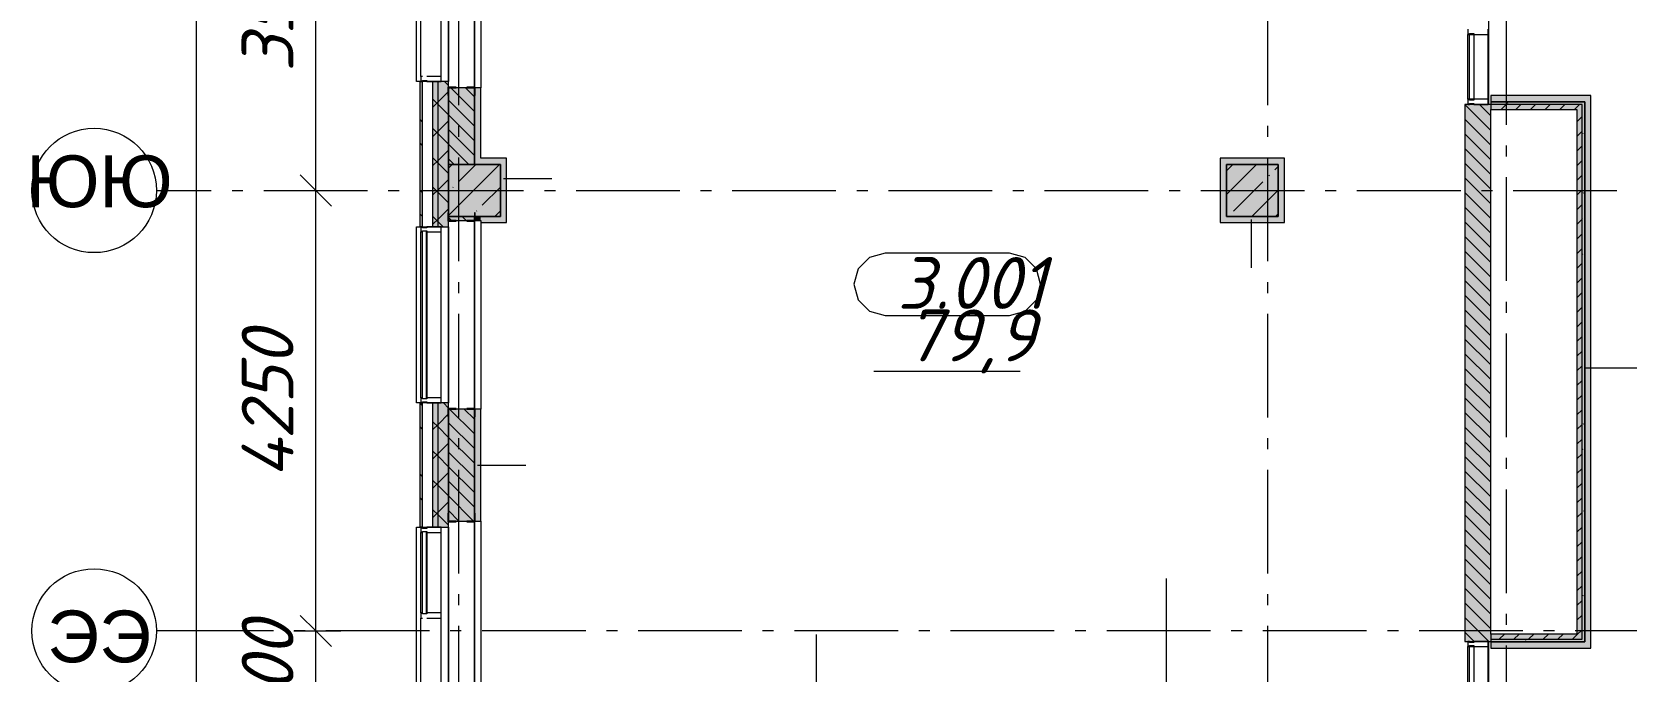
# Model space of a CAD drawing. Header units: millimetres. Extents: x -537608 to 253996, y -217170 to 186033.
# Drawn here: x -320993 to -305622, y 170734 to 176901 of the extents above; entities that cross this region are included whole.
import ezdxf

# ---------------------------------------------------------------- set-up
doc = ezdxf.new("R2010")
doc.units = ezdxf.units.MM
doc.layers.add('PDF _Геометрия', color=7, linetype='Continuous')
doc.layers.add('PDF _Текст', color=7, linetype='Continuous')
doc.layers.add('PDF _Сплошная заливка', color=7, linetype='Continuous', true_color=0xffffff)
doc.styles.add('PDF ArialMT', font='arial.ttf')
doc.styles.add('PDF ISOCPEUR Italic', font='isocpeui.ttf')

msp = doc.modelspace()

# ---------------------------------------------------------------- hatches: boundary and pattern name
at = {"layer": 'PDF _Сплошная заливка', "transparency": 33554559}
h = msp.add_hatch(color=256, dxfattribs=at)
h.paths.add_polyline_path([(-317253.1726, 148244.2571), (-317226.1745, 148244.2571), (-317226.1745, 149521.2556), (-317253.1726, 149521.2556), (-317253.1726, 149213.056)], flags=0)
h.paths.add_polyline_path([(-317226.1745, 151221.2557), (-317226.1745, 152521.2542), (-317253.1726, 152521.2542), (-317253.1726, 151221.2557)], flags=0)
h.paths.add_polyline_path([(-317226.1745, 154221.2543), (-317226.1745, 155521.255), (-317253.1726, 155521.255), (-317253.1726, 154221.2543)], flags=0)
h.paths.add_polyline_path([(-317226.1745, 157221.2551), (-317226.1745, 158521.2537), (-317253.1726, 158521.2537), (-317253.1726, 157221.2551)], flags=0)
h.paths.add_polyline_path([(-317253.1726, 160221.2537), (-317226.1745, 160221.2537), (-317226.1745, 161421.2541), (-317253.1726, 161421.2541), (-317253.1726, 160540.2396)], flags=0)
h.paths.add_polyline_path([(-317226.1745, 163121.2541), (-317226.1745, 164421.2527), (-317253.1726, 164421.2527), (-317253.1726, 163121.2541)], flags=0)
h.paths.add_polyline_path([(-317253.1726, 166121.2527), (-317226.1745, 166121.2527), (-317226.1745, 167421.2513), (-317253.1726, 167421.2513), (-317253.1726, 166203.8314)], flags=0)
h.paths.add_polyline_path([(-317253.1726, 169121.2514), (-317226.1745, 169121.2514), (-317226.1745, 170421.2521), (-317253.1726, 170421.2521), (-317253.1726, 169743.5777)], flags=0)
h.paths.add_polyline_path([(-317253.1726, 172121.25), (-317226.1745, 172121.25), (-317226.1745, 173321.2503), (-317253.1726, 173321.2503), (-317253.1726, 173283.3239)], flags=0)
h.paths.add_polyline_path([(-317226.1745, 175021.2525), (-317226.1745, 176421.2493), (-317253.1726, 176421.2493), (-317253.1726, 175021.2525)], flags=0)
h.paths.add_polyline_path([(-317253.1726, 178121.2516), (-317226.1745, 178121.2516), (-317226.1745, 179298.2497), (-317253.1726, 179298.2497), (-317253.1726, 178238.9664)], flags=0)
h = msp.add_hatch(color=256, dxfattribs=at)
h.paths.add_polyline_path([(-317126.1742, 148371.2555), (-317076.174, 148371.2555), (-317076.174, 149521.2556), (-317126.1742, 149521.2556), (-317126.1742, 149213.056)], flags=0)
h.paths.add_polyline_path([(-317126.1742, 151221.2557), (-317076.174, 151221.2557), (-317076.174, 152521.2542), (-317126.1742, 152521.2542), (-317126.1742, 152044.853)], flags=0)
h.paths.add_polyline_path([(-317076.174, 154221.2543), (-317076.174, 155521.255), (-317126.1742, 155521.255), (-317126.1742, 154221.2543)], flags=0)
h.paths.add_polyline_path([(-317076.174, 157221.2551), (-317076.174, 158521.2537), (-317126.1742, 158521.2537), (-317126.1742, 157221.2551)], flags=0)
h.paths.add_polyline_path([(-317126.1742, 160221.2537), (-317076.174, 160221.2537), (-317076.174, 161421.2541), (-317126.1742, 161421.2541), (-317126.1742, 160540.2396)], flags=0)
h.paths.add_polyline_path([(-317126.1742, 163121.2541), (-317076.174, 163121.2541), (-317076.174, 164421.2527), (-317126.1742, 164421.2527), (-317126.1742, 163372.0366)], flags=0)
h.paths.add_polyline_path([(-317076.174, 166121.2527), (-317076.174, 167421.2513), (-317126.1742, 167421.2513), (-317126.1742, 166121.2527)], flags=0)
h.paths.add_polyline_path([(-317126.1742, 169121.2514), (-317076.174, 169121.2514), (-317076.174, 170421.2521), (-317126.1742, 170421.2521), (-317126.1742, 169743.5777)], flags=0)
h.paths.add_polyline_path([(-317076.174, 172121.25), (-317076.174, 173321.2503), (-317126.1742, 173321.2503), (-317126.1742, 172121.25)], flags=0)
h.paths.add_polyline_path([(-317076.174, 175021.2525), (-317076.174, 176421.2493), (-317126.1742, 176421.2493), (-317126.1742, 175021.2525)], flags=0)
h.paths.add_polyline_path([(-317076.174, 178121.2516), (-317076.174, 179171.2513), (-317126.1742, 179171.2513), (-317126.1742, 178121.2516)], flags=0)
h = msp.add_hatch(color=256, dxfattribs=at)
h.paths.add_polyline_path([(-316976.1736, 148421.2557), (-316976.1736, 149521.2556), (-317076.174, 149521.2556), (-317076.174, 148421.2557)], flags=0)
h.paths.add_polyline_path([(-316976.1736, 151221.2557), (-316976.1736, 152521.2542), (-317076.174, 152521.2542), (-317076.174, 151221.2557)], flags=0)
h.paths.add_polyline_path([(-316976.1736, 154221.2543), (-316976.1736, 155521.255), (-317076.174, 155521.255), (-317076.174, 154221.2543)], flags=0)
h.paths.add_polyline_path([(-316976.1736, 157221.2551), (-316976.1736, 158521.2537), (-317076.174, 158521.2537), (-317076.174, 157221.2551)], flags=0)
h.paths.add_polyline_path([(-316976.1736, 160221.2537), (-316976.1736, 161421.2541), (-317076.174, 161421.2541), (-317076.174, 160221.2537)], flags=0)
h.paths.add_polyline_path([(-316976.1736, 163121.2541), (-316976.1736, 164421.2527), (-317076.174, 164421.2527), (-317076.174, 163121.2541)], flags=0)
h.paths.add_polyline_path([(-317076.174, 166121.2527), (-316976.1736, 166121.2527), (-316976.1736, 167421.2513), (-317076.174, 167421.2513), (-317076.174, 166203.8314)], flags=0)
h.paths.add_polyline_path([(-317076.174, 169121.2514), (-316976.1736, 169121.2514), (-316976.1736, 170421.2521), (-317076.174, 170421.2521), (-317076.174, 169743.5777)], flags=0)
h.paths.add_polyline_path([(-316976.1736, 172121.25), (-316976.1736, 173321.2503), (-317076.174, 173321.2503), (-317076.174, 172121.25)], flags=0)
h.paths.add_polyline_path([(-316976.1736, 175021.2525), (-316976.1736, 176421.2493), (-317076.174, 176421.2493), (-317076.174, 175021.2525)], flags=0)
h.paths.add_polyline_path([(-317076.174, 178121.2516), (-316976.1736, 178121.2516), (-316976.1736, 179121.2511), (-317076.174, 179121.2511), (-317076.174, 178238.9664)], flags=0)
h = msp.add_hatch(color=256, dxfattribs=at)
h.paths.add_polyline_path([(-316726.1726, 149021.2558), (-316726.1726, 149461.2571), (-316976.1736, 149461.2571), (-316976.1736, 149021.2558), (-316761.8514, 149021.2558)], flags=0)
h.paths.add_polyline_path([(-316726.1726, 151281.2563), (-316726.1726, 152020.9078), (-316976.1736, 152020.9078), (-316976.1736, 151281.2563), (-316761.8514, 151281.2563)], flags=0)
h.paths.add_polyline_path([(-316976.1736, 154281.255), (-316726.1726, 154281.255), (-316726.1726, 154870.908), (-316976.1736, 154870.908)], flags=0)
h.paths.add_polyline_path([(-316976.1736, 155370.9078), (-316726.1726, 155370.9078), (-316726.1726, 155461.2543), (-316976.1736, 155461.2543)], flags=0)
h.paths.add_polyline_path([(-316761.8514, 157281.2536), (-316726.1726, 157281.2536), (-316726.1726, 158461.253), (-316976.1736, 158461.253), (-316976.1736, 157281.2536)], flags=0)
h.paths.add_polyline_path([(-316761.8514, 160281.2543), (-316726.1726, 160281.2543), (-316726.1726, 160520.9061), (-316976.1736, 160520.9061), (-316976.1736, 160281.2543)], flags=0)
h.paths.add_polyline_path([(-316976.1736, 161020.9058), (-316726.1726, 161020.9058), (-316726.1726, 161361.2533), (-316976.1736, 161361.2533)], flags=0)
h.paths.add_polyline_path([(-316976.1736, 163181.2526), (-316726.1726, 163181.2526), (-316726.1726, 164361.252), (-316976.1736, 164361.252), (-316976.1736, 163372.0366)], flags=0)
h.paths.add_polyline_path([(-316976.1736, 166181.2534), (-316726.1726, 166181.2534), (-316726.1726, 166371.2516), (-316976.1736, 166371.2516), (-316976.1736, 166203.8314)], flags=0)
h.paths.add_polyline_path([(-316726.1726, 166871.2535), (-316726.1726, 167361.2528), (-316976.1736, 167361.2528), (-316976.1736, 166871.2535), (-316761.8514, 166871.2535)], flags=0)
h.paths.add_polyline_path([(-316726.1726, 169181.252), (-316726.1726, 169671.2513), (-316976.1736, 169671.2513), (-316976.1736, 169181.252), (-316761.8514, 169181.252)], flags=0)
h.paths.add_polyline_path([(-316976.1736, 170171.2511), (-316726.1726, 170171.2511), (-316726.1726, 170361.2535), (-316976.1736, 170361.2535)], flags=0)
h.paths.add_polyline_path([(-316976.1736, 172181.2528), (-316726.1726, 172181.2528), (-316726.1726, 173261.2518), (-316976.1736, 173261.2518)], flags=0)
h.paths.add_polyline_path([(-316976.1736, 175081.251), (-316726.1726, 175081.251), (-316726.1726, 175120.9041), (-316976.1736, 175120.9041)], flags=0)
h.paths.add_polyline_path([(-316761.8514, 175620.9017), (-316726.1726, 175620.9017), (-316726.1726, 176361.2508), (-316976.1736, 176361.2508), (-316976.1736, 175620.9017)], flags=0)
h.paths.add_polyline_path([(-316726.1726, 178181.2501), (-316726.1726, 178521.2488), (-316976.1736, 178521.2488), (-316976.1736, 178181.2501), (-316761.8514, 178181.2501)], flags=0)
h = msp.add_hatch(color=256, dxfattribs=at)
h.paths.add_polyline_path([(-306926.1779, 171020.9056), (-306926.1779, 176200.9031), (-307176.179, 176200.9031), (-307176.179, 171020.9056)], flags=0)
h.paths.add_polyline_path([(-307148.1819, 178100.9019), (-306926.1779, 178100.9019), (-306926.1779, 178220.9031), (-307176.179, 178220.9031), (-307176.179, 178100.9019)], flags=0)
at = {"layer": 'PDF _Сплошная заливка', "true_color": 0xff7d7d, "transparency": 33554559}
for points in [[(-306021.1796, 176225.9032), (-305961.1811, 176225.9032), (-305961.1811, 176285.9017), (-306926.1779, 176285.9017), (-306926.1779, 176225.9032), (-306743.418, 176225.9032)], [(-316476.1803, 175120.9041), (-316416.1732, 175120.9041), (-316416.1732, 175680.9046), (-316476.1803, 175680.9046), (-316476.1803, 175407.1694)], [(-316666.1741, 175060.9013), (-316416.1732, 175060.9013), (-316416.1732, 175120.9041), (-316666.1741, 175120.9041), (-316666.1741, 175081.251)]]:
    msp.add_hatch(color=11, dxfattribs=at).paths.add_polyline_path(points)
at = {"layer": 'PDF _Сплошная заливка', "transparency": 33554559}
for points in [[(-306046.1797, 176200.9031), (-306021.1796, 176200.9031), (-306021.1796, 176225.9032), (-306926.1779, 176225.9032), (-306926.1779, 176200.9031), (-306743.418, 176200.9031)], [(-306096.18, 176150.903), (-306046.1797, 176150.903), (-306046.1797, 176200.9031), (-306926.1779, 176200.9031), (-306926.1779, 176150.903), (-306743.418, 176150.903)], [(-306046.1797, 171016.2509), (-306021.1796, 171016.2509), (-306021.1796, 176200.9031), (-306046.1797, 176200.9031), (-306046.1797, 171041.251)], [(-316476.1803, 175120.9041), (-316476.1803, 175620.9017), (-316976.1736, 175620.9017), (-316976.1736, 175120.9041), (-316726.1726, 175120.9041)], [(-306926.1779, 171016.2509), (-306046.1797, 171016.2509), (-306046.1797, 171041.251), (-306926.1779, 171041.251), (-306926.1779, 171020.9056)]]:
    msp.add_hatch(color=256, dxfattribs=at).paths.add_polyline_path(points)

# ---------------------------------------------------------------- linework, layer by layer
at = {"layer": 'PDF _Геометрия', "lineweight": 9}
for p, q in [((-319407.7107, 91281.2687), (-319407.7107, 179161.2487)), ((-318255.5016, 175370.9051), (-318255.5016, 179161.2487)), ((-316726.1726, 178175.2519), (-316726.1726, 176367.2489)), ((-316726.1726, 176367.2489), (-316726.1726, 178175.2519)), ((-316666.1741, 178181.2501), (-316666.1741, 176361.2508)), ((-316976.1736, 178121.2516), (-316976.1736, 176421.2493)), ((-316976.1736, 176421.2493), (-316976.1736, 178121.2516)), ((-317243.1743, 176471.2495), (-317243.1743, 177246.2525)), ((-317046.179, 176471.2495), (-317046.179, 177246.2525)), ((-307148.1819, 176925.9016), (-307148.1819, 176875.9014)), ((-307148.1819, 176250.9033), (-307148.1819, 176875.9014)), ((-307148.1819, 176875.9014), (-307131.1822, 176875.9014)), ((-307131.1822, 176875.9014), (-307131.1822, 176885.9041)), ((-307131.1822, 176885.9041), (-307091.1804, 176885.9041)), ((-307131.1822, 176875.9014), (-307091.1804, 176875.9014)), ((-307131.1822, 176250.9033), (-307131.1822, 176875.9014)), ((-307091.1804, 176885.9041), (-307091.1804, 176875.9014)), ((-307091.1804, 176875.9014), (-307091.1804, 176250.9033)), ((-307091.1804, 176875.9014), (-306951.178, 176875.9014)), ((-306951.178, 176875.9014), (-306951.178, 176925.9016)), ((-306951.178, 176250.9033), (-306951.178, 176875.9014)), ((-317226.1745, 176471.2495), (-317243.1743, 176471.2495)), ((-317243.1743, 176471.2495), (-317243.1743, 176421.2493)), ((-317046.179, 176471.2495), (-317186.1727, 176471.2495)), ((-317046.179, 176421.2493), (-317046.179, 176471.2495)), ((-317253.1726, 176421.2493), (-317253.1726, 175021.2525)), ((-317226.1745, 176421.2493), (-317253.1726, 176421.2493)), ((-317243.1743, 176421.2493), (-317226.1745, 176421.2493)), ((-317226.1745, 176421.2493), (-317226.1745, 176431.252)), ((-317226.1745, 176431.252), (-317186.1727, 176431.252)), ((-317126.1742, 176421.2493), (-317226.1745, 176421.2493)), ((-317226.1745, 175021.2525), (-317226.1745, 176421.2493)), ((-317186.1727, 176431.252), (-317186.1727, 176421.2493)), ((-317186.1727, 176421.2493), (-317046.179, 176421.2493)), ((-317076.174, 176421.2493), (-317126.1742, 176421.2493)), ((-317126.1742, 175021.2525), (-317126.1742, 176421.2493)), ((-316976.1736, 176421.2493), (-317076.174, 176421.2493)), ((-317076.174, 175021.2525), (-317076.174, 176421.2493)), ((-317076.174, 176225.8645), (-316976.1736, 176325.8649)), ((-316976.1736, 176383.2238), (-317014.2034, 176421.2493)), ((-316976.1736, 175021.2525), (-316976.1736, 176421.2493)), ((-316726.1726, 176361.2508), (-316976.1736, 176361.2508)), ((-316976.1736, 176361.2508), (-316976.1736, 175620.9017)), ((-316726.1726, 176133.2229), (-316954.2049, 176361.2508)), ((-316726.1726, 176274.6461), (-316812.7816, 176361.2508)), ((-316726.1726, 175680.9046), (-316726.1726, 176361.2508)), ((-316666.1741, 176361.2508), (-316726.1726, 176361.2508)), ((-316726.1726, 176361.2508), (-316726.1726, 175680.9046)), ((-316666.1741, 175680.9046), (-316666.1741, 176361.2508)), ((-317076.174, 176200.3821), (-317126.1742, 176250.3823)), ((-317126.1742, 176175.8643), (-317076.174, 176225.8645)), ((-316976.1736, 176100.3817), (-317076.174, 176200.3821)), ((-316726.1726, 175991.804), (-316976.1736, 176241.805)), ((-306926.1779, 176200.9031), (-307176.179, 176200.9031)), ((-307176.179, 176200.9031), (-307176.179, 171020.9056)), ((-306926.1779, 175949.8773), (-307176.179, 176199.8784)), ((-307131.1822, 176250.9033), (-307148.1819, 176250.9033)), ((-307148.1819, 176250.9033), (-307148.1819, 176200.9031)), ((-307148.1819, 176200.9031), (-307131.1822, 176200.9031)), ((-307091.1804, 176250.9033), (-307131.1822, 176250.9033)), ((-307131.1822, 176240.905), (-307131.1822, 176250.9033)), ((-307091.1804, 176240.905), (-307131.1822, 176240.905)), ((-307131.1822, 176200.9031), (-307131.1822, 176210.9015)), ((-307131.1822, 176210.9015), (-307091.1804, 176210.9015)), ((-306951.178, 176250.9033), (-307091.1804, 176250.9033)), ((-307091.1804, 176250.9033), (-307091.1804, 176240.905)), ((-307091.1804, 176210.9015), (-307091.1804, 176200.9031)), ((-307091.1804, 176200.9031), (-306951.178, 176200.9031)), ((-306926.1779, 176091.2963), (-307035.7805, 176200.9031)), ((-306951.178, 176200.9031), (-306951.178, 176250.9033)), ((-305961.1811, 176285.9017), (-306926.1779, 176285.9017)), ((-306926.1779, 176285.9017), (-306926.1779, 176225.9032)), ((-306021.1796, 176225.9032), (-306926.1779, 176225.9032)), ((-306926.1779, 176225.9032), (-306926.1779, 176200.9031)), ((-306926.1779, 176225.9032), (-306021.1796, 176225.9032)), ((-306926.1779, 176193.5271), (-306918.8062, 176200.9031)), ((-306046.1797, 176200.9031), (-306926.1779, 176200.9031)), ((-306926.1779, 176200.9031), (-306926.1779, 176150.903)), ((-306827.3833, 176150.903), (-306777.383, 176200.9031)), ((-306685.96, 176150.903), (-306635.9598, 176200.9031)), ((-306544.5368, 176150.903), (-306494.5366, 176200.9031)), ((-306403.1136, 176150.903), (-306353.1134, 176200.9031)), ((-306261.699, 176150.903), (-306211.6988, 176200.9031)), ((-306120.2758, 176150.903), (-306070.2756, 176200.9031)), ((-306046.1797, 176150.903), (-306046.1797, 176200.9031)), ((-306021.1796, 176200.9031), (-306021.1796, 176225.9032)), ((-306021.1796, 176225.9032), (-306021.1796, 171016.2509)), ((-306021.1796, 176150.903), (-306021.1796, 176200.9031)), ((-305961.1811, 176225.9032), (-305961.1811, 176285.9017)), ((-305961.1811, 171016.2509), (-305961.1811, 176225.9032)), ((-317076.174, 175943.0223), (-316976.1736, 176043.0228)), ((-316726.1726, 175850.3808), (-316976.1736, 176100.3817)), ((-306926.1779, 175808.4542), (-307176.179, 176058.4551)), ((-306926.1779, 176150.903), (-306096.18, 176150.903)), ((-306926.1779, 171091.2512), (-306926.1779, 176150.903)), ((-306096.18, 176150.903), (-306096.18, 171091.2512)), ((-306096.18, 176033.5799), (-306046.1797, 176083.5801)), ((-306046.1797, 171041.251), (-306046.1797, 176150.903)), ((-306021.1796, 171016.2509), (-306021.1796, 176150.903)), ((-317076.174, 175917.54), (-317126.1742, 175967.5402)), ((-317126.1742, 175893.0222), (-317076.174, 175943.0223)), ((-316976.1736, 175817.5396), (-317076.174, 175917.54)), ((-316726.1726, 175708.9618), (-316976.1736, 175958.9585)), ((-306926.1779, 175667.0352), (-307176.179, 175917.0319)), ((-306096.18, 175892.1567), (-306046.1797, 175942.1569)), ((-317076.174, 175660.1802), (-316976.1736, 175760.1807)), ((-316779.5401, 175620.9017), (-316976.1736, 175817.5396)), ((-306926.1779, 175525.612), (-307176.179, 175775.613)), ((-306096.18, 175750.7334), (-306046.1797, 175800.7337)), ((-317076.174, 175634.6979), (-317126.1742, 175684.6981)), ((-317126.1742, 175610.1801), (-317076.174, 175660.1802)), ((-316976.1736, 175534.6975), (-317076.174, 175634.6979)), ((-316920.9632, 175620.9017), (-316976.1736, 175676.1164)), ((-316976.1736, 175586.6569), (-316941.933, 175620.9017)), ((-316976.1736, 175130.4589), (-316485.7308, 175620.9017)), ((-316976.1736, 175620.9017), (-316726.1726, 175620.9017)), ((-316726.1726, 175620.9017), (-316976.1736, 175620.9017)), ((-316976.1736, 175620.9017), (-316976.1736, 175120.9041)), ((-316879.0668, 175455.6712), (-316713.8319, 175620.9017)), ((-316726.1726, 175620.9017), (-316726.1726, 175680.9046)), ((-316726.1726, 175680.9046), (-316726.1726, 175620.9017)), ((-316476.1803, 175620.9017), (-316726.1726, 175620.9017)), ((-316726.1726, 175620.9017), (-316476.1803, 175620.9017)), ((-316476.1803, 175680.9046), (-316666.1741, 175680.9046)), ((-316416.1732, 175680.9046), (-316476.1803, 175680.9046)), ((-316476.1803, 175120.9041), (-316476.1803, 175620.9017)), ((-316476.1803, 175620.9017), (-316476.1803, 175120.9041)), ((-316416.1732, 175120.9041), (-316416.1732, 175680.9046)), ((-309476.1792, 175680.9046), (-309536.1777, 175680.9046)), ((-309536.1777, 175680.9046), (-309536.1777, 175060.9013)), ((-308976.1773, 175680.9046), (-309476.1792, 175680.9046)), ((-309476.1792, 175331.308), (-309186.5811, 175620.9017)), ((-309476.1792, 175559.4048), (-309414.6822, 175620.9017)), ((-308976.1773, 175620.9017), (-309476.1792, 175620.9017)), ((-309476.1792, 175620.9017), (-309476.1792, 175120.9041)), ((-309476.1792, 175120.9041), (-309476.1792, 175620.9017)), ((-309476.1792, 175620.9017), (-308976.1773, 175620.9017)), ((-309009.6686, 175569.7218), (-308976.1773, 175603.2088)), ((-308916.1787, 175680.9046), (-308976.1773, 175680.9046)), ((-308976.1773, 175120.9041), (-308976.1773, 175620.9017)), ((-308976.1773, 175620.9017), (-308976.1773, 175120.9041)), ((-308916.1787, 175120.9041), (-308916.1787, 175680.9046)), ((-306926.1779, 175384.1932), (-307176.179, 175634.1898)), ((-306096.18, 175609.3146), (-306046.1797, 175659.3148)), ((-317076.174, 175351.8558), (-317126.1742, 175401.8517)), ((-317076.174, 175377.3381), (-316976.1736, 175477.3385)), ((-316936.0856, 175398.6481), (-316931.3491, 175403.3888)), ((-316650.9657, 175227.5744), (-316476.1803, 175402.3598)), ((-316446.1767, 175486.4541), (-315980.0278, 175486.4541)), ((-309408.8348, 175170.5469), (-309123.7148, 175455.6712)), ((-309066.6874, 175512.6943), (-309061.9509, 175517.4352)), ((-306926.1779, 175242.7699), (-307176.179, 175492.7709)), ((-306096.18, 175467.8914), (-306046.1797, 175517.8915)), ((-318467.6364, 175370.9051), (-318255.5016, 175370.9051)), ((-318255.5016, 171121.2504), (-318255.5016, 175370.9051)), ((-318255.5016, 175370.9051), (-318015.499, 175370.9051)), ((-317126.1742, 175327.338), (-317076.174, 175377.3381)), ((-316976.1736, 175251.8554), (-317076.174, 175351.8558)), ((-309230.3807, 175120.9041), (-308976.1773, 175375.1077)), ((-306926.1779, 175101.3467), (-307176.179, 175351.3477)), ((-306096.18, 175326.4724), (-306046.1797, 175376.4727)), ((-317076.174, 175069.0093), (-317126.1742, 175119.0096)), ((-317126.1742, 175044.4958), (-317076.174, 175094.496)), ((-317076.174, 175094.496), (-316976.1736, 175194.4964)), ((-316976.1736, 175120.9041), (-316976.1736, 175081.251)), ((-316726.1726, 175120.9041), (-316976.1736, 175120.9041)), ((-316976.1736, 175120.9041), (-316726.1726, 175120.9041)), ((-316946.9968, 175081.251), (-316976.1736, 175110.4322)), ((-316805.5735, 175081.251), (-316845.2223, 175120.9041)), ((-316726.1726, 175081.251), (-316726.1726, 175120.9041)), ((-316726.1726, 175120.9041), (-316476.1803, 175120.9041)), ((-316666.1741, 175120.9041), (-316726.1726, 175120.9041)), ((-316726.1726, 175120.9041), (-316726.1726, 175081.251)), ((-316707.9931, 175170.5469), (-316703.248, 175175.2877)), ((-316476.1803, 175120.9041), (-316666.1741, 175120.9041)), ((-316529.539, 175120.9041), (-316476.1803, 175174.263)), ((-316416.1732, 175060.9013), (-316416.1732, 175120.9041)), ((-309476.1792, 175120.9041), (-308976.1773, 175120.9041)), ((-308976.1773, 175120.9041), (-309476.1792, 175120.9041)), ((-309237.985, 175090.9049), (-309237.985, 174624.7517)), ((-309002.2883, 175120.9041), (-308976.1773, 175147.0108)), ((-308916.1787, 175060.9013), (-308916.1787, 175120.9041)), ((-306926.1779, 174959.9278), (-307176.179, 175209.9288)), ((-306096.18, 175185.0493), (-306046.1797, 175235.0494)), ((-306096.18, 175043.6303), (-306046.1797, 175093.6305)), ((-317253.1726, 175021.2525), (-317226.1745, 175021.2525)), ((-317226.1745, 175021.2525), (-317243.1743, 175021.2525)), ((-317243.1743, 175021.2525), (-317243.1743, 174971.2523)), ((-317243.1743, 174971.2523), (-317226.1745, 174971.2523)), ((-317243.1743, 173371.2505), (-317243.1743, 174971.2523)), ((-317226.1745, 175021.2525), (-317126.1742, 175021.2525)), ((-317226.1745, 175011.2499), (-317226.1745, 175021.2525)), ((-317186.1727, 175011.2499), (-317226.1745, 175011.2499)), ((-317226.1745, 174981.2507), (-317186.1727, 174981.2507)), ((-317226.1745, 174971.2523), (-317226.1745, 174981.2507)), ((-317226.1745, 173371.2505), (-317226.1745, 174971.2523)), ((-317046.179, 175021.2525), (-317186.1727, 175021.2525)), ((-317186.1727, 175021.2525), (-317186.1727, 175011.2499)), ((-317186.1727, 174981.2507), (-317186.1727, 174971.2523)), ((-317186.1727, 174971.2523), (-317046.179, 174971.2523)), ((-317126.1742, 175021.2525), (-317076.174, 175021.2525)), ((-317028.4129, 175021.2525), (-317076.174, 175069.0093)), ((-317076.174, 175021.2525), (-316976.1736, 175021.2525)), ((-317046.179, 174971.2523), (-317046.179, 175021.2525)), ((-317046.179, 173371.2505), (-317046.179, 174971.2523)), ((-316976.1736, 175081.251), (-316726.1726, 175081.251)), ((-316976.1736, 175021.2525), (-316976.1736, 173321.2503)), ((-316976.1736, 173321.2503), (-316976.1736, 175021.2525)), ((-316726.1726, 175081.251), (-316666.1741, 175081.251)), ((-316726.1726, 175075.2529), (-316726.1726, 173267.2499)), ((-316726.1726, 173267.2499), (-316726.1726, 175075.2529)), ((-316666.1741, 175081.251), (-316666.1741, 175060.9013)), ((-316666.1741, 175060.9013), (-316416.1732, 175060.9013)), ((-316666.1741, 175060.9013), (-316666.1741, 173261.2518)), ((-309536.1777, 175060.9013), (-309476.1792, 175060.9013)), ((-309476.1792, 175060.9013), (-308916.1787, 175060.9013)), ((-306926.1779, 174818.5046), (-307176.179, 175068.5055)), ((-306096.18, 174902.2071), (-306046.1797, 174952.2073)), ((-306926.1779, 174677.0857), (-307176.179, 174927.0867)), ((-306926.1779, 174535.6625), (-307176.179, 174785.6635)), ((-306096.18, 174760.7882), (-306046.1797, 174810.7841)), ((-306926.1779, 174394.2436), (-307176.179, 174644.2402)), ((-306096.18, 174619.365), (-306046.1797, 174669.3652)), ((-306926.1779, 174252.8203), (-307176.179, 174502.8214)), ((-306096.18, 174477.9418), (-306046.1797, 174527.942)), ((-306926.1779, 174111.4015), (-307176.179, 174361.3981)), ((-306096.18, 174336.5229), (-306046.1797, 174386.5231)), ((-306926.1779, 173969.9782), (-307176.179, 174219.9792)), ((-306096.18, 174195.0997), (-306046.1797, 174245.0998)), ((-306926.1779, 173828.555), (-307176.179, 174078.556)), ((-306096.18, 174053.6808), (-306046.1797, 174103.681)), ((-306926.1779, 173687.1362), (-307176.179, 173937.1371)), ((-306096.18, 173912.2576), (-306046.1797, 173962.2578)), ((-306926.1779, 173545.7129), (-307176.179, 173795.7139)), ((-306096.18, 173770.8387), (-306046.1797, 173820.8388)), ((-306926.1779, 173404.2941), (-307176.179, 173654.2907)), ((-306096.18, 173629.4155), (-306046.1797, 173679.4157)), ((-306013.2482, 173660.9046), (-305433.2511, 173660.9046)), ((-306926.1779, 173262.8708), (-307176.179, 173512.8718)), ((-306096.18, 173487.9923), (-306046.1797, 173537.9924)), ((-306096.18, 173346.5733), (-306046.1797, 173396.5736)), ((-317253.1726, 173321.2503), (-317253.1726, 172121.25)), ((-317226.1745, 173321.2503), (-317253.1726, 173321.2503)), ((-317226.1745, 173371.2505), (-317243.1743, 173371.2505)), ((-317243.1743, 173371.2505), (-317243.1743, 173321.2503)), ((-317243.1743, 173321.2503), (-317226.1745, 173321.2503)), ((-317226.1745, 173361.2522), (-317226.1745, 173371.2505)), ((-317186.1727, 173361.2522), (-317226.1745, 173361.2522)), ((-317226.1745, 173321.2503), (-317226.1745, 173331.2529)), ((-317226.1745, 173331.2529), (-317186.1727, 173331.2529)), ((-317126.1742, 173321.2503), (-317226.1745, 173321.2503)), ((-317226.1745, 172121.25), (-317226.1745, 173321.2503)), ((-317046.179, 173371.2505), (-317186.1727, 173371.2505)), ((-317186.1727, 173371.2505), (-317186.1727, 173361.2522)), ((-317186.1727, 173331.2529), (-317186.1727, 173321.2503)), ((-317186.1727, 173321.2503), (-317046.179, 173321.2503)), ((-317076.174, 173321.2503), (-317126.1742, 173321.2503)), ((-317126.1742, 172121.25), (-317126.1742, 173321.2503)), ((-316976.1736, 173321.2503), (-317076.174, 173321.2503)), ((-317076.174, 172121.25), (-317076.174, 173321.2503)), ((-317046.179, 173321.2503), (-317046.179, 173371.2505)), ((-316976.1736, 173271.9563), (-317025.4762, 173321.2503)), ((-316976.1736, 172121.25), (-316976.1736, 173321.2503)), ((-316726.1726, 173261.2518), (-316976.1736, 173261.2518)), ((-316976.1736, 173261.2518), (-316976.1736, 172181.2528)), ((-316726.1726, 173021.9553), (-316965.4691, 173261.2518)), ((-316726.1726, 173163.3786), (-316824.0545, 173261.2518)), ((-316726.1726, 172181.2528), (-316726.1726, 173261.2518)), ((-316666.1741, 173261.2518), (-316726.1726, 173261.2518)), ((-316726.1726, 173261.2518), (-316726.1726, 172181.2528)), ((-316666.1741, 172181.2528), (-316666.1741, 173261.2518)), ((-306926.1779, 173121.4519), (-307176.179, 173371.4485)), ((-306096.18, 173205.1502), (-306046.1797, 173255.1503)), ((-317076.174, 173089.1145), (-317126.1742, 173139.1104)), ((-317126.1742, 173064.5967), (-317076.174, 173114.5969)), ((-317076.174, 173114.5969), (-316976.1736, 173214.5973)), ((-316976.1736, 172989.1142), (-317076.174, 173089.1145)), ((-316726.1726, 172880.5321), (-316976.1736, 173130.533)), ((-306926.1779, 172980.0287), (-307176.179, 173230.0297)), ((-306926.1779, 172838.6055), (-307176.179, 173088.6064)), ((-306096.18, 173063.7312), (-306046.1797, 173113.7314)), ((-317076.174, 172831.7548), (-316976.1736, 172931.7551)), ((-316726.1726, 172739.1132), (-316976.1736, 172989.1142)), ((-306926.1779, 172697.1866), (-307176.179, 172947.1875)), ((-306096.18, 172922.308), (-306046.1797, 172972.3082)), ((-317076.174, 172806.2681), (-317126.1742, 172856.2683)), ((-317126.1742, 172781.7546), (-317076.174, 172831.7548)), ((-316976.1736, 172706.2677), (-317076.174, 172806.2681)), ((-316726.1726, 172597.69), (-316976.1736, 172847.6909)), ((-306926.1779, 172555.7634), (-307176.179, 172805.7644)), ((-306096.18, 172780.8891), (-306046.1797, 172830.8893)), ((-317076.174, 172548.9127), (-316976.1736, 172648.9088)), ((-316726.1726, 172456.2711), (-316976.1736, 172706.2677)), ((-316696.1777, 172722.0704), (-316230.0288, 172722.0704)), ((-306926.1779, 172414.3445), (-307176.179, 172664.3454)), ((-306096.18, 172639.4659), (-306046.1797, 172689.4661)), ((-317076.174, 172523.426), (-317126.1742, 172573.4262)), ((-317126.1742, 172498.9125), (-317076.174, 172548.9127)), ((-316976.1736, 172423.4256), (-317076.174, 172523.426)), ((-316726.1726, 172314.8479), (-316976.1736, 172564.8489)), ((-306926.1779, 172272.9212), (-307176.179, 172522.9222)), ((-306096.18, 172498.0427), (-306046.1797, 172548.0429)), ((-317076.174, 172266.0662), (-316976.1736, 172366.0667)), ((-316734.0008, 172181.2528), (-316976.1736, 172423.4256)), ((-306926.1779, 172131.5024), (-307176.179, 172381.499)), ((-306096.18, 172356.6238), (-306046.1797, 172406.624)), ((-317076.174, 172240.5839), (-317126.1742, 172290.5841)), ((-317126.1742, 172216.0661), (-317076.174, 172266.0662)), ((-316976.1736, 172140.5835), (-317076.174, 172240.5839)), ((-316875.424, 172181.2528), (-316976.1736, 172282.0067)), ((-316976.1736, 172181.2528), (-316726.1726, 172181.2528)), ((-316726.1726, 172181.2528), (-316666.1741, 172181.2528)), ((-316726.1726, 172175.2504), (-316726.1726, 170367.2517)), ((-316726.1726, 170367.2517), (-316726.1726, 172175.2504)), ((-316666.1741, 172181.2528), (-316666.1741, 170361.2535)), ((-306926.1779, 171990.0791), (-307176.179, 172240.0801)), ((-306096.18, 172215.2006), (-306046.1797, 172265.2008)), ((-317253.1726, 172121.25), (-317226.1745, 172121.25)), ((-317226.1745, 172121.25), (-317243.1743, 172121.25)), ((-317243.1743, 172121.25), (-317243.1743, 172071.2498)), ((-317243.1743, 171296.2511), (-317243.1743, 172071.2498)), ((-317243.1743, 172071.2498), (-317226.1745, 172071.2498)), ((-317226.1745, 172121.25), (-317126.1742, 172121.25)), ((-317226.1745, 172111.2517), (-317226.1745, 172121.25)), ((-317186.1727, 172111.2517), (-317226.1745, 172111.2517)), ((-317226.1745, 172081.2524), (-317186.1727, 172081.2524)), ((-317226.1745, 172071.2498), (-317226.1745, 172081.2524)), ((-317226.1745, 171296.2511), (-317226.1745, 172071.2498)), ((-317046.179, 172121.25), (-317186.1727, 172121.25)), ((-317186.1727, 172121.25), (-317186.1727, 172111.2517)), ((-317186.1727, 172081.2524), (-317186.1727, 172071.2498)), ((-317186.1727, 172071.2498), (-317046.179, 172071.2498)), ((-317126.1742, 172121.25), (-317076.174, 172121.25)), ((-317076.174, 172121.25), (-316976.1736, 172121.25)), ((-317046.179, 172071.2498), (-317046.179, 172121.25)), ((-317046.179, 171296.2511), (-317046.179, 172071.2498)), ((-316976.1736, 172121.25), (-316976.1736, 170421.2521)), ((-316976.1736, 170421.2521), (-316976.1736, 172121.25)), ((-306926.1779, 171848.6602), (-307176.179, 172098.6569)), ((-306096.18, 172073.7816), (-306046.1797, 172123.7819)), ((-306926.1779, 171707.2371), (-307176.179, 171957.238)), ((-306096.18, 171932.3585), (-306046.1797, 171982.3587)), ((-306926.1779, 171565.8138), (-307176.179, 171815.8148)), ((-306096.18, 171790.9396), (-306046.1797, 171840.9397)), ((-310052.7488, 170626.252), (-310052.7488, 171626.2515)), ((-306926.1779, 171424.3949), (-307176.179, 171674.3959)), ((-306096.18, 171649.5163), (-306046.1797, 171699.5166)), ((-306096.18, 171508.0975), (-306046.1797, 171558.0976)), ((-306926.1779, 171282.9717), (-307176.179, 171532.9727)), ((-306096.18, 171366.6742), (-306046.1797, 171416.6744)), ((-317226.1745, 171296.2511), (-317243.1743, 171296.2511)), ((-317243.1743, 171296.2511), (-317243.1743, 171246.2509)), ((-317243.1743, 170471.2522), (-317243.1743, 171246.2509)), ((-317243.1743, 171246.2509), (-317226.1745, 171246.2509)), ((-317226.1745, 171286.2528), (-317226.1745, 171296.2511)), ((-317186.1727, 171286.2528), (-317226.1745, 171286.2528)), ((-317046.179, 171296.2511), (-317186.1727, 171296.2511)), ((-317186.1727, 171296.2511), (-317186.1727, 171286.2528)), ((-317186.1727, 171246.2509), (-317046.179, 171246.2509)), ((-317046.179, 171246.2509), (-317046.179, 171296.2511)), ((-317046.179, 170471.2522), (-317046.179, 171246.2509)), ((-306926.1779, 171141.5528), (-307176.179, 171391.5494)), ((-306946.9497, 171020.9056), (-307176.179, 171250.1306)), ((-306096.18, 171225.251), (-306046.1797, 171275.2512)), ((-318467.6364, 171121.2504), (-318255.5016, 171121.2504)), ((-318255.5016, 169921.2523), (-318255.5016, 171121.2504)), ((-318255.5016, 171121.2504), (-318015.499, 171121.2504)), ((-313428.2095, 170086.2525), (-313428.2095, 171086.2521)), ((-307088.3729, 171020.9056), (-307176.179, 171108.7074)), ((-306096.18, 171091.2512), (-306926.1779, 171091.2512)), ((-306926.1779, 171091.2512), (-306926.1779, 171041.251)), ((-306845.8642, 171041.251), (-306795.864, 171091.2512)), ((-306704.441, 171041.251), (-306654.4408, 171091.2512)), ((-306563.0264, 171041.251), (-306513.0262, 171091.2512)), ((-306421.6032, 171041.251), (-306371.6029, 171091.2512)), ((-306280.18, 171041.251), (-306230.1798, 171091.2512)), ((-306096.18, 171083.8321), (-306046.1797, 171133.8323)), ((-307176.179, 171020.9056), (-306926.1779, 171020.9056)), ((-307131.1822, 171020.9056), (-307148.1819, 171020.9056)), ((-307148.1819, 171020.9056), (-307148.1819, 170970.9054)), ((-307148.1819, 170041.2514), (-307148.1819, 170970.9054)), ((-307148.1819, 170970.9054), (-307131.1822, 170970.9054)), ((-307131.1822, 171010.9029), (-307131.1822, 171020.9056)), ((-307091.1804, 171010.9029), (-307131.1822, 171010.9029)), ((-307131.1822, 170980.9037), (-307091.1804, 170980.9037)), ((-307131.1822, 170970.9054), (-307131.1822, 170980.9037)), ((-307131.1822, 170970.9054), (-307091.1804, 170970.9054)), ((-307131.1822, 169845.9054), (-307131.1822, 170970.9054)), ((-306951.178, 171020.9056), (-307091.1804, 171020.9056)), ((-307091.1804, 171020.9056), (-307091.1804, 171010.9029)), ((-307091.1804, 170980.9037), (-307091.1804, 170970.9054)), ((-307091.1804, 170970.9054), (-307091.1804, 169845.9054)), ((-307091.1804, 170970.9054), (-306951.178, 170970.9054)), ((-306951.178, 170970.9054), (-306951.178, 171020.9056)), ((-306951.178, 169845.9054), (-306951.178, 170970.9054)), ((-306926.1779, 171041.251), (-306096.18, 171041.251)), ((-306926.1779, 171041.251), (-306926.1779, 171020.9056)), ((-306926.1779, 171020.9056), (-306926.1779, 171016.2509)), ((-306926.1779, 171016.2509), (-306096.18, 171016.2509)), ((-306021.1796, 171016.2509), (-306926.1779, 171016.2509)), ((-306926.1779, 171016.2509), (-306926.1779, 170956.2524)), ((-306926.1779, 170956.2524), (-305961.1811, 170956.2524)), ((-306138.7567, 171041.251), (-306096.18, 171083.8321)), ((-306096.18, 171041.251), (-306046.1797, 171041.251)), ((-306096.18, 171016.2509), (-306046.1797, 171016.2509)), ((-306046.1797, 171016.2509), (-306021.1796, 171016.2509)), ((-305961.1811, 170956.2524), (-305961.1811, 171016.2509))]:
    msp.add_line(p, q, dxfattribs=at)
at = {"layer": 'PDF _Геометрия', "color": 253, "lineweight": 9, "true_color": 0xaaaaaa}
for p, q in [((-317286.173, 176421.2493), (-317286.173, 178121.2516)), ((-316876.1732, 176193.329), (-316876.1732, 177193.3286)), ((-309076.1776, 176193.329), (-309076.1776, 177193.3286)), ((-306776.1774, 176003.417), (-306776.1774, 177003.4165)), ((-317253.1726, 176421.2493), (-317286.173, 176421.2493)), ((-317188.1792, 176421.2493), (-317188.1792, 176431.252)), ((-316876.1732, 175887.4934), (-316876.1732, 175993.3283)), ((-309076.1776, 175887.4934), (-309076.1776, 175993.3283)), ((-306776.1774, 175697.5856), (-306776.1774, 175803.4163)), ((-316876.1732, 174687.493), (-316876.1732, 175687.4926)), ((-309076.1776, 174687.493), (-309076.1776, 175687.4926)), ((-306776.1774, 174497.5854), (-306776.1774, 175497.5849)), ((-319793.4941, 175370.9051), (-319263.7728, 175370.9051)), ((-319063.7721, 175370.9051), (-318957.9415, 175370.9051)), ((-318757.9407, 175370.9051), (-317757.9368, 175370.9051)), ((-317557.9361, 175370.9051), (-317452.1055, 175370.9051)), ((-317252.1047, 175370.9051), (-316252.1095, 175370.9051)), ((-316052.1087, 175370.9051), (-315946.2695, 175370.9051)), ((-315746.2773, 175370.9051), (-314746.2735, 175370.9051)), ((-314546.2728, 175370.9051), (-314440.4422, 175370.9051)), ((-314240.4414, 175370.9051), (-313240.4375, 175370.9051)), ((-313040.4368, 175370.9051), (-312934.6062, 175370.9051)), ((-312734.6054, 175370.9051), (-311734.6102, 175370.9051)), ((-311534.6094, 175370.9051), (-311428.7702, 175370.9051)), ((-311228.7781, 175370.9051), (-310228.7742, 175370.9051)), ((-310028.7734, 175370.9051), (-309922.9429, 175370.9051)), ((-309722.9421, 175370.9051), (-308722.9382, 175370.9051)), ((-308522.9374, 175370.9051), (-308417.1069, 175370.9051)), ((-308217.1061, 175370.9051), (-307217.1109, 175370.9051)), ((-307017.1101, 175370.9051), (-306911.2709, 175370.9051)), ((-306711.2788, 175370.9051), (-305711.2749, 175370.9051)), ((-317286.173, 173321.2503), (-317286.173, 175021.2525)), ((-317286.173, 175021.2525), (-317253.1726, 175021.2525)), ((-317188.1792, 175011.2499), (-317188.1792, 175021.2525)), ((-317188.1792, 173361.2522), (-317188.1792, 174981.2507)), ((-317186.1727, 174971.2523), (-317186.1727, 173371.2505)), ((-312917.5118, 174725.2214), (-313027.321, 174615.4122)), ((-312767.5112, 174765.4128), (-312917.5118, 174725.2214)), ((-311567.5151, 174765.4128), (-312767.5112, 174765.4128)), ((-311417.5146, 174725.2214), (-311567.5151, 174765.4128)), ((-311307.7053, 174615.4122), (-311417.5146, 174725.2214)), ((-316876.1732, 174381.6617), (-316876.1732, 174487.4923)), ((-313027.321, 174615.4122), (-313067.5123, 174465.4116)), ((-311267.514, 174465.4116), (-311307.7053, 174615.4122)), ((-309076.1776, 174381.6617), (-309076.1776, 174487.4923)), ((-313067.5123, 174465.4116), (-313027.321, 174315.411)), ((-313027.321, 174315.411), (-312917.5118, 174205.6061)), ((-311417.5146, 174205.6061), (-311307.7053, 174315.411)), ((-311307.7053, 174315.411), (-311267.514, 174465.4116)), ((-316876.1732, 173181.6614), (-316876.1732, 174181.6609)), ((-312917.5118, 174205.6061), (-312767.5112, 174165.4148)), ((-312767.5112, 174165.4148), (-311567.5151, 174165.4148)), ((-311567.5151, 174165.4148), (-311417.5146, 174205.6061)), ((-309076.1776, 173181.6614), (-309076.1776, 174181.6609)), ((-306776.1774, 174191.754), (-306776.1774, 174297.5846)), ((-306776.1774, 172991.7537), (-306776.1774, 173991.7532)), ((-312876.5539, 173627.3788), (-311463.6394, 173627.3788)), ((-317253.1726, 173321.2503), (-317286.173, 173321.2503)), ((-317188.1792, 173321.2503), (-317188.1792, 173331.2529)), ((-316876.1732, 172875.8301), (-316876.1732, 172981.6606)), ((-309076.1776, 172875.8301), (-309076.1776, 172981.6606)), ((-306776.1774, 172685.918), (-306776.1774, 172791.7529)), ((-316876.1732, 171675.8297), (-316876.1732, 172675.8293)), ((-309076.1776, 171675.8297), (-309076.1776, 172675.8293)), ((-306776.1774, 171485.9177), (-306776.1774, 172485.9172)), ((-317286.173, 170421.2521), (-317286.173, 172121.25)), ((-317286.173, 172121.25), (-317253.1726, 172121.25)), ((-317188.1792, 172111.2517), (-317188.1792, 172121.25)), ((-317188.1792, 171286.2528), (-317188.1792, 172081.2524)), ((-317186.1727, 172071.2498), (-317186.1727, 171296.2511)), ((-316876.1732, 171369.9941), (-316876.1732, 171475.829)), ((-309076.1776, 171369.9941), (-309076.1776, 171475.829)), ((-306776.1774, 171180.0864), (-306776.1774, 171285.9213)), ((-318664.8383, 171121.2504), (-319793.4941, 171121.2504)), ((-318359.007, 171121.2504), (-318464.8376, 171121.2504)), ((-317159.0024, 171121.2504), (-318159.0063, 171121.2504)), ((-316853.1711, 171121.2504), (-316959.0016, 171121.2504)), ((-316876.1732, 170169.9938), (-316876.1732, 171169.9933)), ((-315653.175, 171121.2504), (-316653.1703, 171121.2504)), ((-315347.3351, 171121.2504), (-315453.1742, 171121.2504)), ((-314147.3391, 171121.2504), (-315147.3343, 171121.2504)), ((-313841.5077, 171121.2504), (-313947.3383, 171121.2504)), ((-312641.5031, 171121.2504), (-313641.507, 171121.2504)), ((-312335.6717, 171121.2504), (-312441.5023, 171121.2504)), ((-311135.6757, 171121.2504), (-312135.671, 171121.2504)), ((-310829.8357, 171121.2504), (-310935.675, 171121.2504)), ((-309629.8398, 171121.2504), (-310629.835, 171121.2504)), ((-309324.0084, 171121.2504), (-309429.839, 171121.2504)), ((-308124.0038, 171121.2504), (-309124.0077, 171121.2504)), ((-309076.1776, 170169.9938), (-309076.1776, 171169.9933)), ((-307818.1724, 171121.2504), (-307924.003, 171121.2504)), ((-306618.1765, 171121.2504), (-307618.1717, 171121.2504)), ((-306312.3365, 171121.2504), (-306418.1757, 171121.2504)), ((-305112.3405, 171121.2504), (-306112.3357, 171121.2504)), ((-306776.1774, 169980.086), (-306776.1774, 170980.0856))]:
    msp.add_line(p, q, dxfattribs=at)
at = {"layer": 'PDF _Геометрия', "color": 9, "lineweight": 9, "true_color": 0xc0c0c0}
for p, q in [((-306946.1746, 176200.9031), (-306946.1746, 178100.9019)), ((-306946.1746, 169840.9041), (-306946.1746, 171020.9056))]:
    msp.add_line(p, q, dxfattribs=at)
at = {"layer": 'PDF _Геометрия', "color": 253, "lineweight": 20, "true_color": 0xaaaaaa}
for p, q in [((-316901.1733, 176367.2489), (-316982.176, 176367.2489)), ((-316982.176, 176367.2489), (-316982.176, 176286.2505)), ((-316976.1736, 176361.2508), (-316901.1733, 176361.2508)), ((-316976.1736, 176286.2505), (-316976.1736, 176361.2508)), ((-316901.1733, 176361.2508), (-316901.1733, 176367.2489)), ((-316801.1729, 176367.2489), (-316801.1729, 176361.2508)), ((-316720.1788, 176367.2489), (-316801.1729, 176367.2489)), ((-316801.1729, 176361.2508), (-316726.1726, 176361.2508)), ((-316726.1726, 176361.2508), (-316726.1726, 176286.2505)), ((-316720.1788, 176286.2505), (-316720.1788, 176367.2489)), ((-316982.176, 176286.2505), (-316976.1736, 176286.2505)), ((-316726.1726, 176286.2505), (-316720.1788, 176286.2505)), ((-316976.1736, 175156.2514), (-316982.176, 175156.2514)), ((-316982.176, 175156.2514), (-316982.176, 175075.2529)), ((-316976.1736, 175081.251), (-316976.1736, 175156.2514)), ((-316720.1788, 175156.2514), (-316726.1726, 175156.2514)), ((-316726.1726, 175156.2514), (-316726.1726, 175081.251)), ((-316720.1788, 175075.2529), (-316720.1788, 175156.2514)), ((-316982.176, 175075.2529), (-316901.1733, 175075.2529)), ((-316901.1733, 175081.251), (-316976.1736, 175081.251)), ((-316901.1733, 175075.2529), (-316901.1733, 175081.251)), ((-316801.1729, 175081.251), (-316801.1729, 175075.2529)), ((-316726.1726, 175081.251), (-316801.1729, 175081.251)), ((-316801.1729, 175075.2529), (-316720.1788, 175075.2529)), ((-316901.1733, 173267.2499), (-316982.176, 173267.2499)), ((-316982.176, 173267.2499), (-316982.176, 173186.2515)), ((-316976.1736, 173261.2518), (-316901.1733, 173261.2518)), ((-316976.1736, 173186.2515), (-316976.1736, 173261.2518)), ((-316901.1733, 173261.2518), (-316901.1733, 173267.2499)), ((-316801.1729, 173267.2499), (-316801.1729, 173261.2518)), ((-316720.1788, 173267.2499), (-316801.1729, 173267.2499)), ((-316801.1729, 173261.2518), (-316726.1726, 173261.2518)), ((-316726.1726, 173261.2518), (-316726.1726, 173186.2515)), ((-316720.1788, 173186.2515), (-316720.1788, 173267.2499)), ((-316982.176, 173186.2515), (-316976.1736, 173186.2515)), ((-316726.1726, 173186.2515), (-316720.1788, 173186.2515)), ((-316976.1736, 172256.2531), (-316982.176, 172256.2531)), ((-316982.176, 172256.2531), (-316982.176, 172175.2504)), ((-316982.176, 172175.2504), (-316901.1733, 172175.2504)), ((-316976.1736, 172181.2528), (-316976.1736, 172256.2531)), ((-316901.1733, 172181.2528), (-316976.1736, 172181.2528)), ((-316901.1733, 172175.2504), (-316901.1733, 172181.2528)), ((-316801.1729, 172181.2528), (-316801.1729, 172175.2504)), ((-316726.1726, 172181.2528), (-316801.1729, 172181.2528)), ((-316801.1729, 172175.2504), (-316720.1788, 172175.2504)), ((-316720.1788, 172256.2531), (-316726.1726, 172256.2531)), ((-316726.1726, 172256.2531), (-316726.1726, 172181.2528)), ((-316720.1788, 172175.2504), (-316720.1788, 172256.2531))]:
    msp.add_line(p, q, dxfattribs=at)
at = {"layer": 'PDF _Геометрия', "color": 8, "lineweight": 9, "true_color": 0x787878}
for p, q in [((-306762.9927, 176209.1274), (-306766.3427, 176214.9318)), ((-306536.2178, 176222.7384), (-306538.0435, 176225.9032)), ((-317226.1745, 176030.8844), (-317253.1726, 176057.8824)), ((-306039.8587, 175923.0171), (-306043.2087, 175917.2085)), ((-317226.1745, 175802.7833), (-317253.1726, 175829.7856)), ((-317226.1745, 175346.5854), (-317253.1726, 175373.5877)), ((-306028.2155, 175342.8564), (-306031.5655, 175348.6608)), ((-317226.1745, 175118.4885), (-317253.1726, 175145.4909)), ((-306043.5015, 175103.9001), (-306046.1797, 175099.2626)), ((-306038.1794, 174750.5143), (-306041.5293, 174756.323)), ((-317226.1745, 173293.7011), (-317253.1726, 173320.6991)), ((-317226.1745, 173065.6043), (-317253.1726, 173092.6024)), ((-306030.8852, 173112.2803), (-306034.2352, 173118.089)), ((-306040.8318, 172873.324), (-306044.1818, 172867.5154)), ((-317226.1745, 172609.4064), (-317253.1726, 172636.4044)), ((-317226.1745, 172381.3052), (-317253.1726, 172408.3076)), ((-306030.8679, 172280.9819), (-306034.218, 172275.1733)), ((-306034.5107, 171461.8649), (-306037.8694, 171456.0563)), ((-306588.7068, 171030.4604), (-306592.0654, 171036.2647))]:
    msp.add_line(p, q, dxfattribs=at)
at = {"layer": 'PDF _Геометрия', "lineweight": 20}
for p, q in [((-318405.5022, 175520.9014), (-318255.5016, 175370.9051)), ((-318255.5016, 175370.9051), (-318105.5011, 175220.9046)), ((-318405.5022, 171271.251), (-318255.5016, 171121.2504)), ((-318255.5016, 171121.2504), (-318105.5011, 170971.2499))]:
    msp.add_line(p, q, dxfattribs=at)
for centre in [(-320393.4968, 175370.9025), (-320393.4961, 171121.2531)]:
    msp.add_circle(centre, 599.9997, dxfattribs=at)
at = {"layer": 'PDF _Сплошная заливка', "color": 11, "lineweight": 35, "true_color": 0xff7d7d, "transparency": 33554559}
for points in [[(-316666.1741, 175680.9046), (-316666.1741, 176361.2508), (-316726.1726, 175680.9046), (-316726.1726, 176361.2508)], [(-305961.1811, 171016.2509), (-305961.1811, 176225.9032), (-306021.1796, 171016.2509), (-306021.1796, 176225.9032)], [(-316476.1803, 175620.9017), (-316476.1803, 175680.9046), (-316726.1726, 175620.9017), (-316726.1726, 175680.9046)], [(-309536.1777, 175060.9013), (-309476.1792, 175060.9013), (-309536.1777, 175680.9046), (-309476.1792, 175680.9046)], [(-308976.1773, 175620.9017), (-308976.1773, 175680.9046), (-309476.1792, 175620.9017), (-309476.1792, 175680.9046)], [(-308916.1787, 175120.9041), (-308916.1787, 175680.9046), (-308976.1773, 175120.9041), (-308976.1773, 175680.9046)], [(-316666.1741, 175081.251), (-316666.1741, 175120.9041), (-316726.1726, 175081.251), (-316726.1726, 175120.9041)], [(-309476.1792, 175060.9013), (-308916.1787, 175060.9013), (-309476.1792, 175120.9041), (-308916.1787, 175120.9041)], [(-316726.1726, 172181.2528), (-316666.1741, 172181.2528), (-316726.1726, 173261.2518), (-316666.1741, 173261.2518)], [(-306926.1779, 170956.2524), (-305961.1811, 170956.2524), (-306926.1779, 171016.2509), (-305961.1811, 171016.2509)]]:
    msp.add_solid(points, dxfattribs=at)
at = {"layer": 'PDF _Сплошная заливка', "lineweight": 35, "transparency": 33554559}
for points in [[(-306046.1797, 171041.251), (-306046.1797, 176150.903), (-306096.18, 171041.251), (-306096.18, 176150.903)], [(-308976.1773, 175120.9041), (-308976.1773, 175620.9017), (-309476.1792, 175120.9041), (-309476.1792, 175620.9017)], [(-306926.1779, 171041.251), (-306096.18, 171041.251), (-306926.1779, 171091.2512), (-306096.18, 171091.2512)]]:
    msp.add_solid(points, dxfattribs=at)

# ---------------------------------------------------------------- texts
at = {"layer": 'PDF _Текст', "char_height": 500, "attachment_point": 4, "rotation": 90, "style": 'PDF ISOCPEUR Italic'}
for s, insert in [('3550', (-318721.0132, 176513.9942)), ('4250', (-318721.0132, 172594.8438)), ('1200', (-318721.0132, 169937.0528))]:
    msp.add_mtext(s, dxfattribs=dict(at, insert=insert))
at = {"layer": 'PDF _Текст', "char_height": 500, "attachment_point": 4}
for s, insert, style in [('ЮЮ', (-321047.5551, 175455.6949), 'PDF ArialMT'), ('3.001', (-312648.849, 174478.7018), 'PDF ISOCPEUR Italic'), ('79,9', (-312575.8466, 173914.7528), 'PDF ISOCPEUR Italic'), ('ЭЭ', (-320846.4348, 171064.927), 'PDF ArialMT')]:
    msp.add_mtext(s, dxfattribs=dict(at, insert=insert, style=style))

doc.saveas('drawing.dxf')
